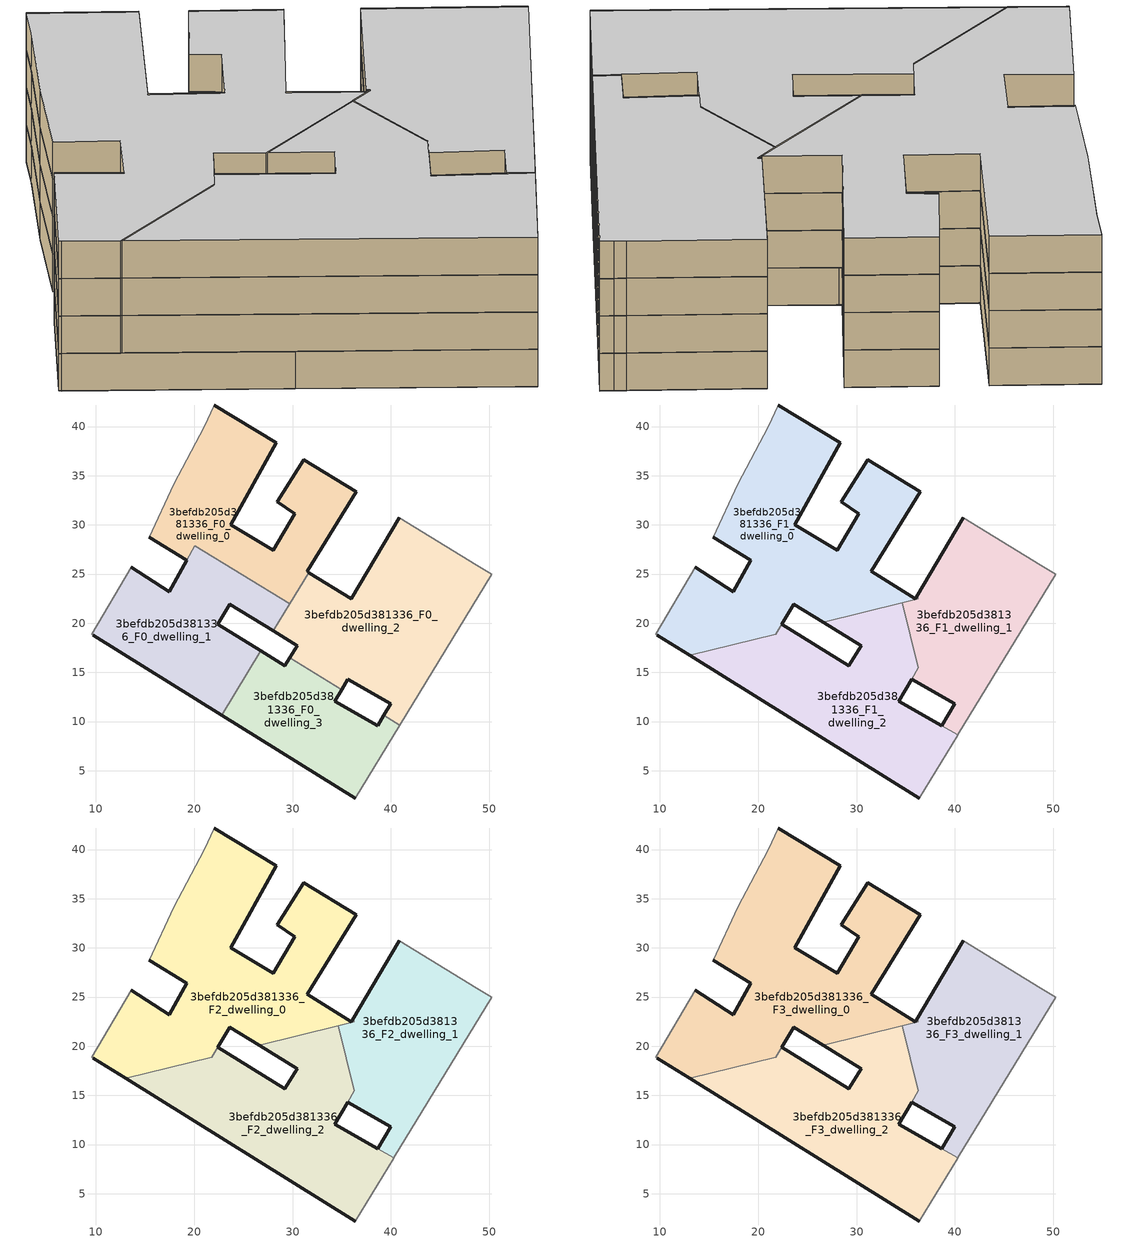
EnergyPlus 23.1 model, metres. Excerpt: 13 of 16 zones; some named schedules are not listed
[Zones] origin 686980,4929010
3befdb205d381336_F0_dwelling_0
 floor ground (EU_floor_Construction): 31.65,25.16 31.47,25.27 36.48,33.36 31.15,36.62 28.45,32.36 30.24,31.15 28.05,27.42 23.69,30 28.34,38.33 22.02,42.19 21.01,40 17.93,34.14 15.42,28.73 19.24,26.43 20.04,27.89 29.71,21.99 z0
 wall outside (EU_wall_Construction): 22.02,42.19 28.34,38.33 23.69,30 28.05,27.42 30.24,31.15 28.45,32.36 31.15,36.62 36.48,33.36 31.47,25.27 31.65,25.16 / 19.24,26.43 15.42,28.73 z0:3
 wall adiabatic (EU_wall_Construction): 15.42,28.73 17.93,34.14 21.01,40 22.02,42.19 z0:3
 wall to 3befdb205d381336_F0_dwelling_1 (EU_wall_Construction): 29.71,21.99 20.04,27.89 19.24,26.43 z0:3
 wall to 3befdb205d381336_F0_dwelling_2 (EU_wall_Construction): 31.65,25.16 29.71,21.99 z0:3
3befdb205d381336_F0_dwelling_1
 floor ground (EU_floor_Construction): 22.8,10.66 26.78,17.18 22.39,19.9 23.63,21.93 28.02,19.21 29.71,21.99 20.04,27.89 17.48,23.2 13.6,25.69 9.58,18.88 9.75,18.77 z0
 wall outside (EU_wall_Construction): 28.02,19.21 23.63,21.93 22.39,19.9 26.78,17.18 / 22.8,10.66 9.75,18.77 / 13.6,25.69 17.48,23.2 19.24,26.42 z0:3
 wall to 3befdb205d381336_F0_dwelling_3 (EU_wall_Construction): 26.78,17.18 22.8,10.66 z0:3
 wall adiabatic (EU_wall_Construction): 9.75,18.77 9.58,18.88 13.6,25.69 z0:3
 wall to 3befdb205d381336_F0_dwelling_2 (EU_wall_Construction): 29.71,21.98 28.02,19.21 z0:3
3befdb205d381336_F0_dwelling_2
 floor ground (EU_floor_Construction): 40.89,9.65 50.24,24.97 49.46,25.44 48.73,25.89 40.83,30.71 35.97,22.49 31.65,25.16 28.02,19.21 30.45,17.72 29.69,16.49 34.98,13.25 35.6,14.33 39.96,11.82 39.28,10.63 z0
 wall outside (EU_wall_Construction): 29.69,16.49 30.45,17.72 28.02,19.21 / 31.65,25.16 35.97,22.49 40.83,30.71 / 39.28,10.63 39.96,11.82 35.6,14.33 34.98,13.25 z0:3
 wall to 3befdb205d381336_F0_dwelling_3 (EU_wall_Construction): 34.98,13.25 29.69,16.49 / 40.89,9.65 39.28,10.63 z0:3
 wall adiabatic (EU_wall_Construction): 40.83,30.71 48.73,25.89 49.46,25.44 50.24,24.97 40.89,9.65 z0:3
3befdb205d381336_F0_dwelling_3
 floor ground (EU_floor_Construction): 36.36,2.23 40.89,9.65 39.28,10.63 38.66,9.56 34.31,12.07 34.98,13.25 29.69,16.49 29.19,15.69 26.78,17.18 22.8,10.66 z0
 wall outside (EU_wall_Construction): 26.78,17.18 29.19,15.69 29.69,16.49 / 34.98,13.25 34.31,12.07 38.66,9.56 39.28,10.63 / 36.36,2.23 22.8,10.66 z0:3
 wall adiabatic (EU_wall_Construction): 40.89,9.65 36.36,2.23 z0:3
 ceiling adiabatic (EU_roof_Construction): 40.89,9.65 40.27,8.63 38.66,9.56 39.28,10.63 z3
3befdb205d381336_F1_dwelling_0
 floor to 3befdb205d381336_F0_dwelling_0 (EU_floor_Construction): 31.65,25.16 31.47,25.27 36.48,33.36 31.15,36.62 28.45,32.36 30.24,31.15 28.05,27.42 23.69,30 28.34,38.33 22.02,42.19 21.01,40 17.93,34.14 15.42,28.73 19.24,26.43 20.04,27.89 29.71,21.99 z3
 floor to 3befdb205d381336_F0_dwelling_1 (EU_floor_Construction): 28.9,20.65 29.71,21.99 20.04,27.89 17.48,23.2 13.6,25.69 9.58,18.88 9.75,18.77 13.03,16.73 21.77,18.89 23.63,21.93 26.61,20.09 z3
 floor to 3befdb205d381336_F0_dwelling_2 (EU_floor_Construction): 36.27,22.48 36.04,22.62 35.97,22.49 31.65,25.16 28.9,20.65 z3
 wall outside (EU_wall_Construction): 13.03,16.73 9.75,18.77 / 13.6,25.69 17.48,23.2 19.24,26.43 15.42,28.73 / 22.02,42.19 28.34,38.33 23.69,30 28.05,27.42 30.24,31.15 28.45,32.36 31.15,36.62 36.48,33.36 31.47,25.27 35.97,22.49 36.04,22.62 / 26.61,20.09 23.63,21.93 22.39,19.9 z3:6
 wall adiabatic (EU_wall_Construction): 9.75,18.77 9.58,18.88 13.6,25.69 / 15.42,28.73 17.93,34.14 21.01,40 22.02,42.19 z3:6
 wall to 3befdb205d381336_F1_dwelling_2 (EU_wall_Construction): 34.63,22.07 26.61,20.09 / 22.39,19.9 21.77,18.89 13.03,16.73 z3:6
 wall to 3befdb205d381336_F1_dwelling_1 (EU_wall_Construction): 36.04,22.62 36.27,22.48 34.63,22.07 z3:6
3befdb205d381336_F1_dwelling_1
 floor to 3befdb205d381336_F0_dwelling_2 (EU_floor_Construction): 40.89,9.65 50.24,24.97 49.46,25.44 48.73,25.89 40.83,30.71 36.04,22.62 36.27,22.48 34.63,22.07 36.26,15.48 35.6,14.33 39.96,11.82 39.28,10.63 z3
 floor adiabatic (EU_floor_Construction): 40.27,8.63 40.89,9.65 39.28,10.63 38.66,9.56 z3
 wall outside (EU_wall_Construction): 36.04,22.62 40.83,30.71 / 38.66,9.56 39.96,11.82 35.6,14.33 z3:6
 wall adiabatic (EU_wall_Construction): 40.83,30.71 48.73,25.89 49.46,25.44 50.24,24.97 40.27,8.63 z3:6
 wall to 3befdb205d381336_F1_dwelling_2 (EU_wall_Construction): 40.27,8.63 38.66,9.56 / 35.6,14.33 36.26,15.48 / 36.26,15.49 34.63,22.07 z3:6
3befdb205d381336_F1_dwelling_2
 floor to 3befdb205d381336_F0_dwelling_3 (EU_floor_Construction): 36.36,2.23 40.27,8.63 34.31,12.07 34.98,13.25 29.69,16.49 29.19,15.69 26.78,17.18 22.8,10.66 z3
 floor to 3befdb205d381336_F0_dwelling_2 (EU_floor_Construction): 34.98,13.25 36.26,15.49 34.63,22.07 28.9,20.65 28.02,19.21 30.45,17.72 29.69,16.49 z3
 floor to 3befdb205d381336_F0_dwelling_1 (EU_floor_Construction): 22.8,10.66 26.78,17.18 22.39,19.9 21.77,18.89 13.03,16.73 z3; 28.02,19.21 28.9,20.65 26.61,20.09 z3
 wall outside (EU_wall_Construction): 22.39,19.9 29.19,15.69 30.45,17.72 26.61,20.09 / 36.36,2.23 13.03,16.73 / 35.6,14.33 34.31,12.07 38.66,9.56 z3:6
 wall adiabatic (EU_wall_Construction): 40.27,8.63 36.36,2.23 z3:6
3befdb205d381336_F2_dwelling_0
 floor to 3befdb205d381336_F1_dwelling_0 (EU_floor_Construction): 36.27,22.48 36.04,22.62 35.97,22.49 31.47,25.27 36.48,33.36 31.15,36.62 28.45,32.36 30.24,31.15 28.05,27.42 23.69,30 28.34,38.33 22.02,42.19 21.01,40 17.93,34.14 15.42,28.73 19.24,26.43 17.48,23.2 13.6,25.69 9.58,18.88 9.75,18.77 13.03,16.73 21.77,18.89 23.63,21.93 26.61,20.09 z6
 wall outside (EU_wall_Construction): 13.03,16.73 9.75,18.77 / 13.6,25.69 17.48,23.2 19.24,26.43 15.42,28.73 / 22.02,42.19 28.34,38.33 23.69,30 28.05,27.42 30.24,31.15 28.45,32.36 31.15,36.62 36.48,33.36 31.47,25.27 35.97,22.49 36.04,22.62 / 26.61,20.09 23.63,21.93 22.39,19.9 z6:9
 wall adiabatic (EU_wall_Construction): 9.75,18.77 9.58,18.88 13.6,25.69 / 15.42,28.73 17.93,34.14 21.01,40 22.02,42.19 z6:9
 wall to 3befdb205d381336_F2_dwelling_2 (EU_wall_Construction): 34.63,22.07 26.61,20.09 / 22.39,19.9 21.77,18.89 13.03,16.73 z6:9
 wall to 3befdb205d381336_F2_dwelling_1 (EU_wall_Construction): 36.04,22.62 36.27,22.48 34.63,22.07 z6:9
3befdb205d381336_F2_dwelling_1
 floor to 3befdb205d381336_F1_dwelling_1 (EU_floor_Construction): 40.27,8.63 50.24,24.97 49.46,25.44 48.73,25.89 40.83,30.71 36.04,22.62 36.27,22.48 34.63,22.07 36.26,15.48 35.6,14.33 39.96,11.82 38.66,9.56 z6
 wall outside (EU_wall_Construction): 36.04,22.62 40.83,30.71 / 38.66,9.56 39.96,11.82 35.6,14.33 z6:9
 wall adiabatic (EU_wall_Construction): 40.83,30.71 48.73,25.89 49.46,25.44 50.24,24.97 40.27,8.63 z6:9
 wall to 3befdb205d381336_F2_dwelling_2 (EU_wall_Construction): 40.27,8.63 38.66,9.56 / 35.6,14.33 36.26,15.48 / 36.26,15.49 34.63,22.07 z6:9
3befdb205d381336_F2_dwelling_2
 floor to 3befdb205d381336_F1_dwelling_2 (EU_floor_Construction): 36.36,2.23 40.27,8.63 34.31,12.07 36.26,15.48 34.63,22.07 26.61,20.09 30.45,17.72 29.19,15.69 22.39,19.9 21.77,18.89 13.03,16.73 z6
 wall outside (EU_wall_Construction): 22.39,19.9 29.19,15.69 30.45,17.72 26.61,20.09 / 36.36,2.23 13.03,16.73 / 35.6,14.33 34.31,12.07 38.66,9.56 z6:9
 wall adiabatic (EU_wall_Construction): 40.27,8.63 36.36,2.23 z6:9
3befdb205d381336_F3_dwelling_0
 floor to 3befdb205d381336_F2_dwelling_0 (EU_floor_Construction): 36.27,22.48 36.04,22.62 35.97,22.49 31.47,25.27 36.48,33.36 31.15,36.62 28.45,32.36 30.24,31.15 28.05,27.42 23.69,30 28.34,38.33 22.02,42.19 21.01,40 17.93,34.14 15.42,28.73 19.24,26.43 17.48,23.2 13.6,25.69 9.58,18.88 9.75,18.77 13.03,16.73 21.77,18.89 23.63,21.93 26.61,20.09 z9
 wall outside (EU_wall_Construction): 13.03,16.73 9.75,18.77 / 13.6,25.69 17.48,23.2 19.24,26.43 15.42,28.73 / 22.02,42.19 28.34,38.33 23.69,30 28.05,27.42 30.24,31.15 28.45,32.36 31.15,36.62 36.48,33.36 31.47,25.27 35.97,22.49 36.04,22.62 / 26.61,20.09 23.63,21.93 22.39,19.9 z9:12
 wall adiabatic (EU_wall_Construction): 9.75,18.77 9.58,18.88 13.6,25.69 / 15.42,28.73 17.93,34.14 21.01,40 22.02,42.19 z9:12
 wall to 3befdb205d381336_F3_dwelling_2 (EU_wall_Construction): 34.63,22.07 26.61,20.09 / 22.39,19.9 21.77,18.89 13.03,16.73 z9:12
 wall to 3befdb205d381336_F3_dwelling_1 (EU_wall_Construction): 36.04,22.62 36.27,22.48 34.63,22.07 z9:12
 ceiling to 3befdb205d381336_F4_dwelling_0 (EU_floor_Construction): 31.15,36.62 36.48,33.36 31.47,25.27 35.97,22.49 36.04,22.62 36.27,22.48 26.61,20.09 23.63,21.93 21.77,18.89 13.03,16.73 9.75,18.77 9.58,18.88 13.6,25.69 17.48,23.2 19.24,26.43 15.42,28.73 17.93,34.14 21.01,40 22.02,42.19 28.34,38.33 23.69,30 28.05,27.42 30.24,31.15 28.45,32.36 z12
3befdb205d381336_F3_dwelling_1
 floor to 3befdb205d381336_F2_dwelling_1 (EU_floor_Construction): 40.27,8.63 50.24,24.97 49.46,25.44 48.73,25.89 40.83,30.71 36.04,22.62 36.27,22.48 34.63,22.07 36.26,15.48 35.6,14.33 39.96,11.82 38.66,9.56 z9
 wall outside (EU_wall_Construction): 36.04,22.62 40.83,30.71 / 38.66,9.56 39.96,11.82 35.6,14.33 z9:12
 wall adiabatic (EU_wall_Construction): 40.83,30.71 48.73,25.89 49.46,25.44 50.24,24.97 40.27,8.63 z9:12
 wall to 3befdb205d381336_F3_dwelling_2 (EU_wall_Construction): 40.27,8.63 38.66,9.56 / 35.6,14.33 36.26,15.48 / 36.26,15.49 34.63,22.07 z9:12
 ceiling to 3befdb205d381336_F4_dwelling_1 (EU_floor_Construction): 48.73,25.89 49.46,25.44 50.24,24.97 40.27,8.63 38.66,9.56 39.96,11.82 35.6,14.33 36.26,15.48 34.63,22.07 36.27,22.48 36.04,22.62 40.83,30.71 z12
3befdb205d381336_F3_dwelling_2
 floor to 3befdb205d381336_F2_dwelling_2 (EU_floor_Construction): 36.36,2.23 40.27,8.63 34.31,12.07 36.26,15.48 34.63,22.07 26.61,20.09 30.45,17.72 29.19,15.69 22.39,19.9 21.77,18.89 13.03,16.73 z9
 wall outside (EU_wall_Construction): 22.39,19.9 29.19,15.69 30.45,17.72 26.61,20.09 / 36.36,2.23 13.03,16.73 / 35.6,14.33 34.31,12.07 38.66,9.56 z9:12
 wall adiabatic (EU_wall_Construction): 40.27,8.63 36.36,2.23 z9:12
 ceiling to 3befdb205d381336_F4_dwelling_2 (EU_floor_Construction): 34.63,22.07 36.26,15.48 34.31,12.07 40.27,8.63 36.36,2.23 13.03,16.73 21.77,18.89 22.39,19.9 29.19,15.69 30.45,17.72 26.61,20.09 z12
[Building]
EU S2 Campaign: North Axis=0; Terrain=City; Solar Distribution=FullExterior
[Site:Location]
Bologna: Latitude=44.5; Longitude=11.25; Time Zone=1; Elevation=37
[SizingPeriod:WeatherFileDays]
AnnualSizingPeriod: Begin Month=1; Begin Day of Month=1; End Month=12; End Day of Month=31; Day of Week for Start Day=Monday; Use Weather File Daylight Saving Period=No; Use Weather File Rain and Snow Indicators=No
[MATERIAL]
EU_InternalMass_Material: Roughness=MediumRough; Thickness=0.1; Conductivity=1; Density=1800; Specific Heat=900; Thermal Absorptance=0.9; Solar Absorptance=0.7; Visible Absorptance=0.7
[MATERIAL:NOMASS] Roughness=MediumRough; Thermal Absorptance=0.9; Solar Absorptance=0.7; Visible Absorptance=0.7
Name | Thermal Resistance
EU_wall_NoMass | 0.905828
EU_roof_NoMass | 0.37593
EU_floor_NoMass | 0.67114
[CONSTRUCTION]
EU_wall_Construction: EU_wall_NoMass
EU_roof_Construction: EU_roof_NoMass
EU_floor_Construction: EU_floor_NoMass
EU_InternalMass_Construction: EU_InternalMass_Material
[ZONE] Type=1; Multiplier=1; Ceiling Height=autocalculate; Floor Area=autocalculate; Part of Total Floor Area=Yes
Name | Volume
3befdb205d381336_F0_dwelling_0 | 557.708
3befdb205d381336_F1_dwelling_0; 3befdb205d381336_F2_dwelling_0; 3befdb205d381336_F3_dwelling_0 | 927.251
3befdb205d381336_F0_dwelling_1 | 512.213
3befdb205d381336_F1_dwelling_1; 3befdb205d381336_F2_dwelling_1; 3befdb205d381336_F3_dwelling_1 | 524.96
3befdb205d381336_F0_dwelling_2 | 684.125
3befdb205d381336_F1_dwelling_2 | 687.577
3befdb205d381336_F2_dwelling_2; 3befdb205d381336_F3_dwelling_2 | 687.594
3befdb205d381336_F0_dwelling_3 | 385.789
[INTERNALMASS] Construction=EU_InternalMass_Construction
Name | Zone or ZoneList | Surface Area
3befdb205d381336_F0_dwelling_0_EU_InternalMass | 3befdb205d381336_F0_dwelling_0 | 185.902
3befdb205d381336_F0_dwelling_1_EU_InternalMass | 3befdb205d381336_F0_dwelling_1 | 170.733
3befdb205d381336_F0_dwelling_2_EU_InternalMass | 3befdb205d381336_F0_dwelling_2 | 228.042
3befdb205d381336_F0_dwelling_3_EU_InternalMass | 3befdb205d381336_F0_dwelling_3 | 128.597
3befdb205d381336_F1_dwelling_0_EU_InternalMass | 3befdb205d381336_F1_dwelling_0 | 309.083
3befdb205d381336_F1_dwelling_1_EU_InternalMass | 3befdb205d381336_F1_dwelling_1 | 174.994
3befdb205d381336_F1_dwelling_2_EU_InternalMass | 3befdb205d381336_F1_dwelling_2 | 229.206
3befdb205d381336_F2_dwelling_0_EU_InternalMass | 3befdb205d381336_F2_dwelling_0 | 309.083
3befdb205d381336_F2_dwelling_1_EU_InternalMass | 3befdb205d381336_F2_dwelling_1 | 174.994
3befdb205d381336_F2_dwelling_2_EU_InternalMass | 3befdb205d381336_F2_dwelling_2 | 229.206
3befdb205d381336_F3_dwelling_0_EU_InternalMass | 3befdb205d381336_F3_dwelling_0 | 309.083
3befdb205d381336_F3_dwelling_1_EU_InternalMass | 3befdb205d381336_F3_dwelling_1 | 174.994
3befdb205d381336_F3_dwelling_2_EU_InternalMass | 3befdb205d381336_F3_dwelling_2 | 229.206
[OTHEREQUIPMENT] Fuel Type=Electricity; Design Level Calculation Method=Watts/Area; Power per Zone Floor Area=1; Fraction Latent=0; Fraction Radiant=0; Fraction Lost=0; Carbon Dioxide Generation Rate=0; EndUse Subcategory=EU_Step8_InternalGains
Name | Zone or ZoneList or Space or SpaceList | Schedule
EU_Step8_InternalGain_3befdb205d381336_F0_dwelling_0_f000 | 3befdb205d381336_F0_dwelling_0 | EU_Step8_GainSchedule_3befdb205d381336_F0_dwelling_0_f000
EU_Step8_InternalGain_3befdb205d381336_F0_dwelling_1_f000 | 3befdb205d381336_F0_dwelling_1 | EU_Step8_GainSchedule_3befdb205d381336_F0_dwelling_1_f000
EU_Step8_InternalGain_3befdb205d381336_F0_dwelling_2_f000 | 3befdb205d381336_F0_dwelling_2 | EU_Step8_GainSchedule_3befdb205d381336_F0_dwelling_2_f000
EU_Step8_InternalGain_3befdb205d381336_F0_dwelling_3_f000 | 3befdb205d381336_F0_dwelling_3 | EU_Step8_GainSchedule_3befdb205d381336_F0_dwelling_3_f000
EU_Step8_InternalGain_3befdb205d381336_F1_dwelling_0_f000 | 3befdb205d381336_F1_dwelling_0 | EU_Step8_GainSchedule_3befdb205d381336_F1_dwelling_0_f000
EU_Step8_InternalGain_3befdb205d381336_F1_dwelling_1_f000 | 3befdb205d381336_F1_dwelling_1 | EU_Step8_GainSchedule_3befdb205d381336_F1_dwelling_1_f000
EU_Step8_InternalGain_3befdb205d381336_F1_dwelling_2_f000 | 3befdb205d381336_F1_dwelling_2 | EU_Step8_GainSchedule_3befdb205d381336_F1_dwelling_2_f000
EU_Step8_InternalGain_3befdb205d381336_F2_dwelling_0_f000 | 3befdb205d381336_F2_dwelling_0 | EU_Step8_GainSchedule_3befdb205d381336_F2_dwelling_0_f000
EU_Step8_InternalGain_3befdb205d381336_F2_dwelling_1_f000 | 3befdb205d381336_F2_dwelling_1 | EU_Step8_GainSchedule_3befdb205d381336_F2_dwelling_1_f000
EU_Step8_InternalGain_3befdb205d381336_F2_dwelling_2_f000 | 3befdb205d381336_F2_dwelling_2 | EU_Step8_GainSchedule_3befdb205d381336_F2_dwelling_2_f000
EU_Step8_InternalGain_3befdb205d381336_F3_dwelling_0_f000 | 3befdb205d381336_F3_dwelling_0 | EU_Step8_GainSchedule_3befdb205d381336_F3_dwelling_0_f000
EU_Step8_InternalGain_3befdb205d381336_F3_dwelling_1_f000 | 3befdb205d381336_F3_dwelling_1 | EU_Step8_GainSchedule_3befdb205d381336_F3_dwelling_1_f000
EU_Step8_InternalGain_3befdb205d381336_F3_dwelling_2_f000 | 3befdb205d381336_F3_dwelling_2 | EU_Step8_GainSchedule_3befdb205d381336_F3_dwelling_2_f000
[ZONEVENTILATION:DESIGNFLOWRATE] Schedule=EU_AlwaysOn; Design Flow Rate Calculation Method=AirChanges/Hour; Air Changes per Hour=0.73129; Ventilation Type=Natural; Fan Pressure Rise=0; Fan Total Efficiency=1; Constant Term Coefficient=1; Temperature Term Coefficient=0; Velocity Term Coefficient=0; Velocity Squared Term Coefficient=0; Minimum Indoor Temperature=-100; Maximum Indoor Temperature=100; Delta Temperature=-100; Minimum Outdoor Temperature=-100; Maximum Outdoor Temperature=100; Maximum Wind Speed=40
Name | Zone or ZoneList or Space or SpaceList
EU_ConstantAir_3befdb205d381336_F0_dwelling_0 | 3befdb205d381336_F0_dwelling_0
EU_ConstantAir_3befdb205d381336_F0_dwelling_1 | 3befdb205d381336_F0_dwelling_1
EU_ConstantAir_3befdb205d381336_F0_dwelling_2 | 3befdb205d381336_F0_dwelling_2
EU_ConstantAir_3befdb205d381336_F0_dwelling_3 | 3befdb205d381336_F0_dwelling_3
EU_ConstantAir_3befdb205d381336_F1_dwelling_0 | 3befdb205d381336_F1_dwelling_0
EU_ConstantAir_3befdb205d381336_F1_dwelling_1 | 3befdb205d381336_F1_dwelling_1
EU_ConstantAir_3befdb205d381336_F1_dwelling_2 | 3befdb205d381336_F1_dwelling_2
EU_ConstantAir_3befdb205d381336_F2_dwelling_0 | 3befdb205d381336_F2_dwelling_0
EU_ConstantAir_3befdb205d381336_F2_dwelling_1 | 3befdb205d381336_F2_dwelling_1
EU_ConstantAir_3befdb205d381336_F2_dwelling_2 | 3befdb205d381336_F2_dwelling_2
EU_ConstantAir_3befdb205d381336_F3_dwelling_0 | 3befdb205d381336_F3_dwelling_0
EU_ConstantAir_3befdb205d381336_F3_dwelling_1 | 3befdb205d381336_F3_dwelling_1
EU_ConstantAir_3befdb205d381336_F3_dwelling_2 | 3befdb205d381336_F3_dwelling_2
[HVACTEMPLATE:THERMOSTAT] Constant Heating Setpoint=20; Constant Cooling Setpoint=50
EU_HeatOnly_3befdb205d381336_F0_dwelling_0; EU_HeatOnly_3befdb205d381336_F0_dwelling_1; EU_HeatOnly_3befdb205d381336_F0_dwelling_2; EU_HeatOnly_3befdb205d381336_F0_dwelling_3; EU_HeatOnly_3befdb205d381336_F1_dwelling_0; EU_HeatOnly_3befdb205d381336_F1_dwelling_1; EU_HeatOnly_3befdb205d381336_F1_dwelling_2; EU_HeatOnly_3befdb205d381336_F2_dwelling_0; EU_HeatOnly_3befdb205d381336_F2_dwelling_1; EU_HeatOnly_3befdb205d381336_F2_dwelling_2; EU_HeatOnly_3befdb205d381336_F3_dwelling_0; EU_HeatOnly_3befdb205d381336_F3_dwelling_1; EU_HeatOnly_3befdb205d381336_F3_dwelling_2; EU_HeatOnly_3befdb205d381336_F4_dwelling_0; EU_HeatOnly_3befdb205d381336_F4_dwelling_1; EU_HeatOnly_3befdb205d381336_F4_dwelling_2
[HVACTEMPLATE:ZONE:IDEALLOADSAIRSYSTEM]
3befdb205d381336_F0_dwelling_0: Template Thermostat=EU_HeatOnly_3befdb205d381336_F0_dwelling_0; System Availability Schedule=EU_AlwaysOn; Maximum Heating Supply Air Temperature=50; Minimum Cooling Supply Air Temperature=13; Maximum Heating Supply Air Humidity Ratio=0.0156; Minimum Cooling Supply Air Humidity Ratio=0.0077; Heating Limit=NoLimit; Cooling Limit=NoLimit; Heating Availability Schedule=EU_AlwaysOn; Cooling Availability Schedule=EU_CoolingOff; Dehumidification Control Type=ConstantSensibleHeatRatio; Cooling Sensible Heat Ratio=0.7; Dehumidification Setpoint=60; Humidification Control Type=None; Humidification Setpoint=30; Outdoor Air Method=None; Outdoor Air Flow Rate per Person=0.00944; Outdoor Air Flow Rate per Zone Floor Area=0; Outdoor Air Flow Rate per Zone=0; Demand Controlled Ventilation Type=None; Outdoor Air Economizer Type=NoEconomizer; Heat Recovery Type=None; Sensible Heat Recovery Effectiveness=0.7; Latent Heat Recovery Effectiveness=0.65
